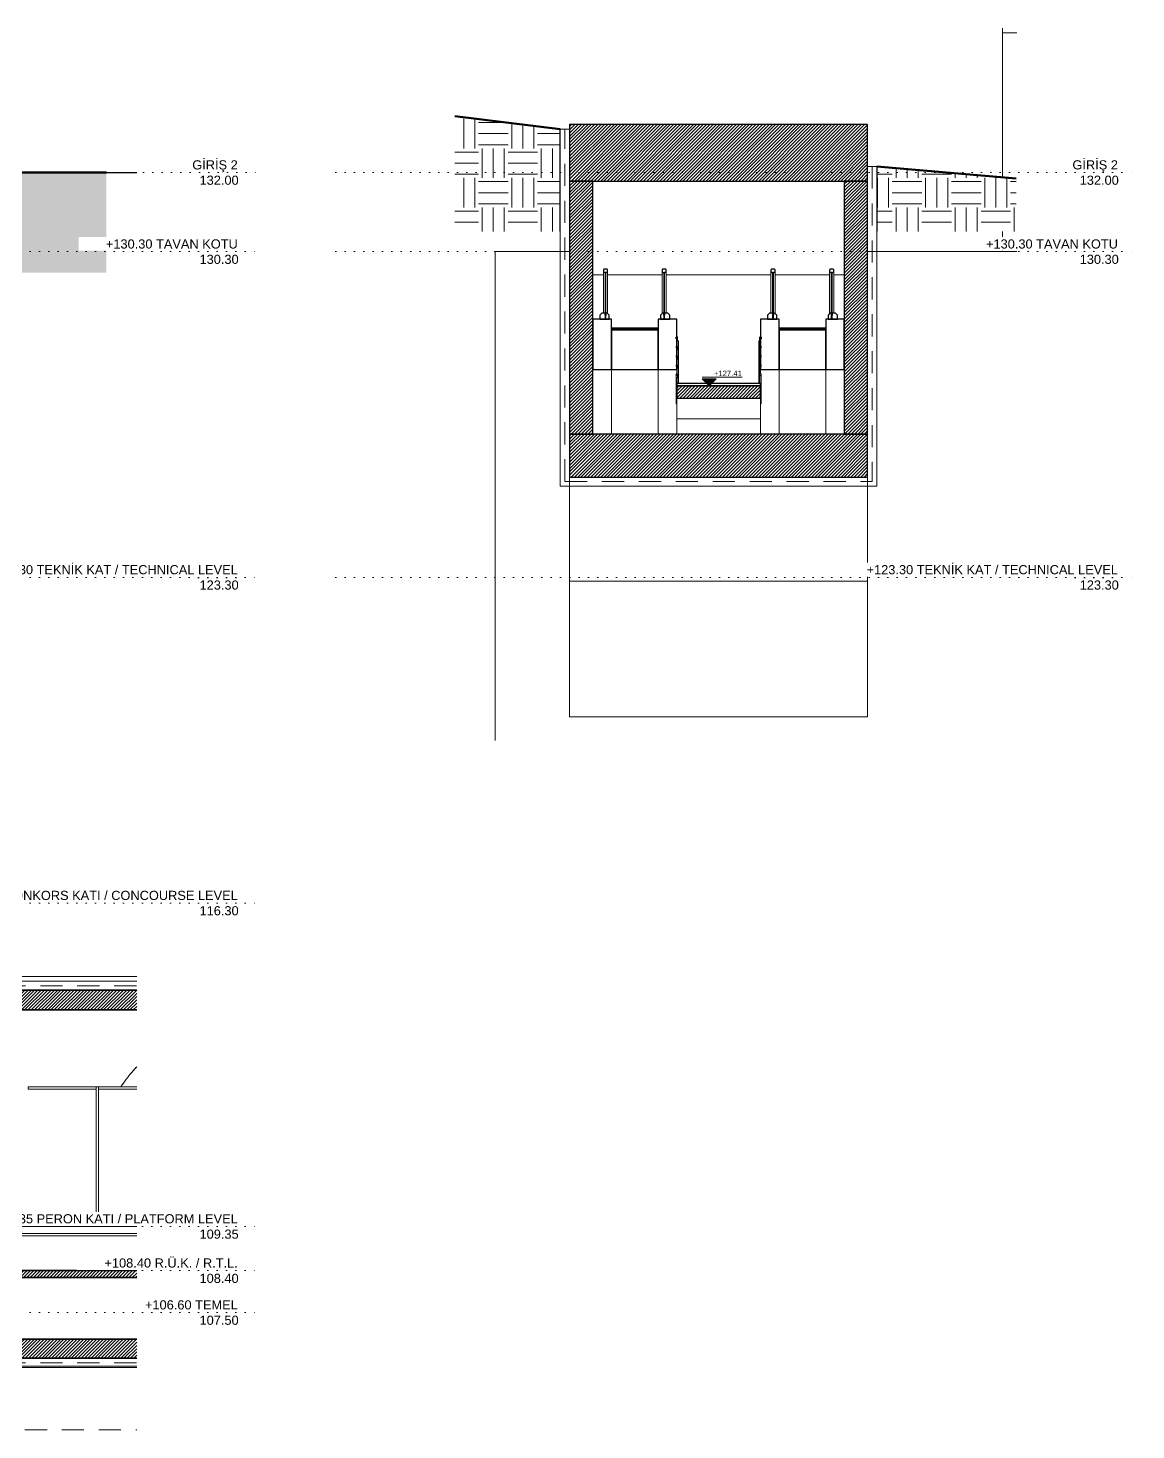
# Model space of a CAD drawing. Header units: centimetres. Extents: x -9500 to 10637, y -7231 to 13725.
# Drawn here: x 8257 to 10637, y 10498 to 13510 of the extents above; entities that cross this region are included whole.
import ezdxf

# ---------------------------------------------------------------- set-up
doc = ezdxf.new("R2010")
doc.units = ezdxf.units.CM
doc.header["$LTSCALE"] = 200
doc.linetypes.add('Dot 1mm', pattern=[0.1, 0, -0.1])
doc.linetypes.add('Overhead', pattern=[0.396875, 0.238125, -0.15875])
for name, color, linetype, lineweight in [('A-AREA', 32, 'Continuous', 9), ('A-DETL', 90, 'Continuous', 9), ('A-DETL-GENF', 92, 'Continuous', 9), ('A-DETL-MEDM', 33, 'Continuous', 25), ('A-DETL-WIDE', 214, 'Continuous', 50), ('A-FLOR', 192, 'Continuous', 9), ('A-FLOR-HRAL', 11, 'Continuous', 9), ('A-FLOR-LEVL', 51, 'Continuous', 9), ('A-FLOR-OVHD', 1, 'Overhead', 9), ('A-FLOR-PATT', 8, 'Continuous', 35), ('A-GENM', 13, 'Continuous', 9), ('A-GLAZ-CWMG', 51, 'Continuous', 9), ('A-WALL', 113, 'Continuous', 9), ('A-WALL-PATT', 111, 'Continuous', 25), ('G-ANNO-DIMS', 111, 'Continuous', 9), ('S-STRS', 31, 'Continuous', 9)]:
    doc.layers.add(name, color=color, linetype=linetype, lineweight=lineweight)
doc.styles.add('Arial_2', font='arial.ttf', dxfattribs={"height": 19.670659})
doc.styles.add('Arial_3', font='arial.ttf', dxfattribs={"height": 11.802395})
pattern_1 = [(45, (2594.172, 12045), (-3.535534, 3.535534), [])]
pattern_2 = [(45, (8652.966, 13196.164), (-3.5355339, 3.5355339), [])]

# ---------------------------------------------------------------- blocks, each defined once
blk = doc.blocks.new('p1 tüneli2 - p1 tüneli-1427850-G2-1')
at = {"layer": 'A-FLOR-PATT', "lineweight": 9}
h = blk.add_hatch(dxfattribs=at)
h.set_pattern_fill('FP_12', color=256, style=0, pattern_type=2)
h.set_pattern_definition(pattern_1)
h.paths.add_polyline_path([(-657, 10651.8), (1856.9, 10651.9), (1856.9, 10692.7), (-657, 10692.7), (-657, 10651.9)], flags=0)
h.paths.add_polyline_path([(1856.9, 11400.2), (1856.9, 11442.9), (-657, 11442.9), (-657, 11400.2), (1792, 11400.2)], flags=0)
at = {"layer": 'A-FLOR'}
for p, q in [((-657, 11472), (-662, 11472)), ((1856.9, 11472), (-657, 11472)), ((-657, 10935), (1856.9, 10935)), ((-657, 10935), (-657, 10920)), ((-657, 10920), (1856.9, 10920)), ((-657, 10915), (-657, 10840)), ((-657, 10825), (-657, 10692.7)), ((-662, 10634.8), (822.4, 10634.8)), ((-657, 10634.8), (1856.9, 10634.8))]:
    blk.add_line(p, q, dxfattribs=at)
at = {"layer": 'A-FLOR', "lineweight": 35}
for p, q in [((1856.9, 11442.9), (-657, 11442.9)), ((-657, 11442.9), (-657, 11400.2)), ((-657, 11400.2), (1856.9, 11400.2)), ((1856.9, 10692.7), (-657, 10692.7)), ((-657, 10692.7), (-657, 10651.8)), ((-657, 10651.8), (1856.9, 10651.8))]:
    blk.add_line(p, q, dxfattribs=at)
at = {"layer": 'A-FLOR'}
for centre, major_axis, start_param, end_param in [((-657, 10972), (0, 500), 5.940216, 6.285949), ((-657, 10972), (0, 460), 0.373832, 0.96193), ((-657, 11474.8), (0, 840), 3.130378, 3.343177)]:
    blk.add_ellipse(centre, major_axis=major_axis, ratio=0.000001, start_param=start_param, end_param=end_param, dxfattribs=at)
for points in [[(-1909.2, 11363), (-1908.9, 11363.1), (-1908.6, 11363.2), (-1908.3, 11363.3)], [(-1890.4, 11368.5), (-1890, 11368.6), (-1889.6, 11368.7), (-1889.1, 11368.8)], [(-1870, 11373), (-1870.4, 11372.9), (-1870.8, 11372.8), (-1871.2, 11372.7)], [(-1870.9, 11372.8), (-1870.6, 11372.9), (-1870.4, 11372.9), (-1870.1, 11373)], [(-1851.8, 11375.8), (-1851.4, 11375.9), (-1851.1, 11375.9), (-1850.8, 11375.9)], [(-1850.6, 11376), (-1850.8, 11375.9), (-1851, 11375.9), (-1851.3, 11375.9)], [(-1832.3, 11377.7), (-1831.8, 11377.7), (-1831.3, 11377.7), (-1830.9, 11377.8)], [(-1811.3, 11378.3), (-1811.7, 11378.3), (-1812.2, 11378.3), (-1812.7, 11378.3)], [(-1793.1, 11377.8), (-1792.6, 11377.7), (-1792.2, 11377.7), (-1791.7, 11377.7)], [(-1772.7, 11375.9), (-1772.9, 11375.9), (-1773.2, 11375.9), (-1773.4, 11376)], [(-1773.1, 11375.9), (-1772.8, 11375.9), (-1772.5, 11375.9), (-1772.2, 11375.8)], [(-1752.7, 11372.7), (-1753.1, 11372.8), (-1753.6, 11372.9), (-1754, 11373)], [(-1753.9, 11373), (-1753.6, 11372.9), (-1753.3, 11372.9), (-1753.1, 11372.8)], [(-1734.8, 11368.8), (-1734.4, 11368.7), (-1734, 11368.6), (-1733.5, 11368.5)], [(-1715.7, 11363.3), (-1715.4, 11363.2), (-1715.1, 11363.1), (-1714.7, 11363)], [(-1980.1, 11330), (-1979.9, 11330.2), (-1979.6, 11330.4), (-1979.3, 11330.5)], [(-1962.9, 11340), (-1963, 11340), (-1963.1, 11340), (-1963.2, 11339.9)], [(-1963.1, 11340), (-1962.9, 11340.1), (-1962.6, 11340.2), (-1962.4, 11340.3)], [(-1945.2, 11348.9), (-1945.3, 11348.9), (-1945.4, 11348.8), (-1945.5, 11348.8)], [(-1945.4, 11348.9), (-1945.3, 11348.9), (-1945.1, 11349), (-1945, 11349.1)], [(-1679, 11349.1), (-1678.9, 11349), (-1678.7, 11348.9), (-1678.6, 11348.9)], [(-1678.4, 11348.8), (-1678.5, 11348.8), (-1678.6, 11348.9), (-1678.7, 11348.9)], [(-1661.6, 11340.3), (-1661.4, 11340.2), (-1661.1, 11340.1), (-1660.9, 11340)], [(-1660.8, 11339.9), (-1660.9, 11340), (-1661, 11340), (-1661, 11340)], [(-1644.6, 11330.5), (-1644.4, 11330.4), (-1644.1, 11330.2), (-1643.8, 11330)], [(-1643.8, 11330), (-1643.9, 11330), (-1644, 11330.1), (-1644.1, 11330.2)], [(-2012.1, 11307.1), (-2011.8, 11307.3), (-2011.6, 11307.5), (-2011.3, 11307.8)], [(-1996.5, 11319.1), (-1996.2, 11319.2), (-1995.9, 11319.4), (-1995.7, 11319.6)], [(-1996.1, 11319.3), (-1996.3, 11319.2), (-1996.4, 11319.1), (-1996.5, 11319)], [(-1628.3, 11319.6), (-1628, 11319.4), (-1627.8, 11319.2), (-1627.5, 11319.1)], [(-1627.4, 11319), (-1627.6, 11319.1), (-1627.7, 11319.2), (-1627.8, 11319.3)], [(-1612.7, 11307.8), (-1612.4, 11307.5), (-1612.1, 11307.3), (-1611.9, 11307.1)], [(-2041, 11280.4), (-2040.7, 11280.7), (-2040.5, 11280.9), (-2040.2, 11281.2)], [(-2026.9, 11294.2), (-2026.7, 11294.4), (-2026.4, 11294.7), (-2026.2, 11294.9)], [(-1597.8, 11294.9), (-1597.5, 11294.7), (-1597.3, 11294.4), (-1597, 11294.2)], [(-1583.8, 11281.2), (-1583.5, 11280.9), (-1583.3, 11280.7), (-1583, 11280.4)], [(1851.8, 11272.5), (1851, 11271.7), (1850.2, 11270.8), (1849.4, 11269.9)], [(1849.4, 11269.9), (1850.2, 11270.8), (1851, 11271.7), (1851.8, 11272.5)], [(1856.1, 11277.3), (1855.3, 11276.5), (1854.5, 11275.6), (1853.8, 11274.8)], [(1853.8, 11274.8), (1854.5, 11275.6), (1855.3, 11276.5), (1856.1, 11277.3)], [(-2066.3, 11250.3), (-2066.1, 11250.7), (-2065.9, 11251), (-2065.6, 11251.3)], [(-2054.1, 11265.8), (-2053.9, 11266.1), (-2053.6, 11266.3), (-2053.4, 11266.6)], [(-1570.6, 11266.6), (-1570.3, 11266.3), (-1570.1, 11266.1), (-1569.9, 11265.8)], [(-1558.3, 11251.3), (-1558.1, 11251), (-1557.9, 11250.7), (-1557.6, 11250.3)], [(1827.5, 11241.7), (1826.8, 11240.7), (1826.1, 11239.8), (1825.5, 11238.8)], [(1825.5, 11238.8), (1826.1, 11239.7), (1826.8, 11240.7), (1827.5, 11241.7)], [(1831.3, 11247.1), (1830.6, 11246.1), (1829.9, 11245.2), (1829.2, 11244.2)], [(1829.2, 11244.2), (1829.9, 11245.2), (1830.6, 11246.1), (1831.3, 11247.1)], [(1835.2, 11252.4), (1834.5, 11251.4), (1833.8, 11250.5), (1833.1, 11249.6)], [(1833.1, 11249.6), (1833.8, 11250.5), (1834.5, 11251.4), (1835.2, 11252.4)], [(1839.2, 11257.5), (1838.5, 11256.6), (1837.8, 11255.7), (1837, 11254.8)], [(1837, 11254.8), (1837.8, 11255.7), (1838.5, 11256.6), (1839.2, 11257.5)], [(1843.3, 11262.6), (1842.5, 11261.7), (1841.8, 11260.8), (1841.1, 11259.9)], [(1841.1, 11259.9), (1841.8, 11260.8), (1842.5, 11261.7), (1843.3, 11262.6)], [(1847.5, 11267.6), (1846.7, 11266.8), (1846, 11265.9), (1845.2, 11265)], [(1845.2, 11265), (1846, 11265.9), (1846.7, 11266.8), (1847.5, 11267.6)], [(-2077, 11235), (-2077, 11235.1), (-2077, 11235.1), (-2076.9, 11235.1)], [(-1547, 11235.1), (-1547, 11235.1), (-1547, 11235.1), (-1547, 11235)], [(1823.8, 11236.2), (1823.5, 11235.8), (1823.2, 11235.4), (1823, 11235)], [(1823, 11235), (1823.3, 11235.4), (1823.5, 11235.8), (1823.8, 11236.2)]]:
    blk.add_open_spline(points, degree=3, dxfattribs=at)
for points, knots in [([(-1979.9, 11330.2), (-1979.9, 11330.1), (-1980.1, 11330.1), (-1980.2, 11330), (-1980.2, 11330)], [0.7286309118, 0.7286309118, 0.7286309118, 0.7286309118, 0.7289823009, 0.7291557621, 0.7291557621, 0.7291557621, 0.7291557621]), ([(1823, 11235), (1826.6, 11240.5), (1835.3, 11253), (1846.8, 11267.2), (1854.7, 11275.8), (1856.9, 11278.1)], [0.0791154, 0.0791154, 0.0791154, 0.0791154, 0.10619469, 0.14159292, 0.15522286, 0.15522286, 0.15522286, 0.15522286])]:
    blk.add_open_spline(points, degree=3, knots=knots, dxfattribs=at)
blk = doc.blocks.new('Generic Models 2 - Generic Models 4-1519083-G2-1')
at = {"layer": 'A-GENM', "linetype": 'Overhead'}
blk.add_line((1060.9, 10497.6), (1856.9, 10497.6), dxfattribs=at)
blk = doc.blocks.new('Rectangular Mullion - 50 x 150mm-V9-G2-1')
at = {"layer": 'A-GLAZ-CWMG'}
for p, q in [((-2162.3, 11230), (-2162.3, 11235)), ((-2015.9, 11235), (-2162.3, 11235)), ((-2162.3, 11230), (-2015.9, 11230)), ((-2015.9, 11235), (-2015.9, 11230))]:
    blk.add_line(p, q, dxfattribs=at)
blk = doc.blocks.new('Rectangular Mullion - 50 x 150mm-V10-G2-1')
at = {"layer": 'A-GLAZ-CWMG'}
for p, q in [((1774.8, 11230), (1774.8, 11235)), ((1856.9, 11235), (1774.8, 11235)), ((1774.8, 11230), (1856.9, 11230))]:
    blk.add_line(p, q, dxfattribs=at)
blk = doc.blocks.new('Rectangular Mullion - 50 x 150mm-1528176-G2-1')
at = {"layer": 'A-GLAZ-CWMG'}
for p, q in [((-2167.3, 11235), (-2162.3, 11235)), ((-2167.3, 11235), (-2167.3, 10945)), ((-2162.3, 10945), (-2162.3, 11235))]:
    blk.add_line(p, q, dxfattribs=at)
blk = doc.blocks.new('A-YURUYEN MERDIVEN - 1570-1859977-G2-2')
at = {"layer": 'A-GENM', "lineweight": 25}
for p, q in [((-6108, 12990.1), (-6108, 12987.7)), ((-6107.8, 12986.7), (-6107.6, 12986.3)), ((-6107.6, 12986.3), (-6107.3, 12985.9)), ((-6107.3, 12985.9), (-6106.9, 12985.7)), ((-6106.9, 12985.7), (-6106.5, 12985.5)), ((-6106.5, 12985.5), (-6106, 12985.4)), ((-6101, 12992.4), (-6106, 12992.4)), ((-6101, 12985.4), (-6100.6, 12985.5)), ((-6100.6, 12985.5), (-6100.2, 12985.7)), ((-6100.2, 12985.7), (-6099.8, 12985.9)), ((-6099.8, 12985.9), (-6099.5, 12986.3)), ((-6099.5, 12986.3), (-6099.2, 12986.7)), ((-6099.2, 12986.7), (-6099.1, 12987.2)), ((-6099.1, 12987.2), (-6099, 12987.7)), ((-6099, 12987.7), (-6099, 12990.1)), ((-5982, 12990.1), (-5982, 12987.7)), ((-5982, 12987.7), (-5982, 12987.2)), ((-5982, 12987.2), (-5981.8, 12986.7)), ((-5981.8, 12986.7), (-5981.6, 12986.3)), ((-5981.6, 12986.3), (-5981.3, 12985.9)), ((-5981.3, 12985.9), (-5980.9, 12985.7)), ((-5980.9, 12985.7), (-5980.5, 12985.5)), ((-5980.5, 12985.5), (-5980, 12985.4)), ((-5975, 12992.4), (-5980, 12992.4)), ((-5975, 12985.4), (-5974.6, 12985.5)), ((-5974.6, 12985.5), (-5974.2, 12985.7)), ((-5974.2, 12985.7), (-5973.8, 12985.9)), ((-5973.8, 12985.9), (-5973.5, 12986.3)), ((-5973.5, 12986.3), (-5973.2, 12986.7)), ((-5973.2, 12986.7), (-5973.1, 12987.2)), ((-5973.1, 12987.2), (-5973, 12987.7)), ((-5973, 12987.7), (-5973, 12990.1)), ((-6106, 12985.4), (-6101, 12985.4)), ((-6104.5, 12985.4), (-6104.5, 12885)), ((-6102.5, 12985.4), (-6104.5, 12985.4)), ((-6102.5, 12885), (-6102.5, 12985.4)), ((-5980, 12985.4), (-5975, 12985.4)), ((-5978.5, 12985.4), (-5978.5, 12885)), ((-5976.5, 12985.4), (-5978.5, 12985.4)), ((-5976.5, 12885), (-5976.5, 12985.4)), ((-6111.3, 12898), (-6115.5, 12893.1)), ((-6104.3, 12898), (-6111.3, 12898)), ((-6104.3, 12893.1), (-6104.3, 12898)), ((-6099.8, 12898), (-6102.8, 12898)), ((-6102.8, 12898), (-6102.8, 12893.1)), ((-6095.5, 12893.1), (-6099.8, 12898)), ((-5981.3, 12898), (-5985.5, 12893.1)), ((-5978.3, 12898), (-5981.3, 12898)), ((-5978.3, 12893.1), (-5978.3, 12898)), ((-5969.8, 12898), (-5976.8, 12898)), ((-5976.8, 12898), (-5976.8, 12893.1)), ((-5965.5, 12893.1), (-5969.8, 12898)), ((-6090.5, 12885), (-6130.5, 12885)), ((-6130.5, 12885), (-6130.5, 12842.7)), ((-6115.5, 12893.1), (-6115.5, 12885)), ((-6115.5, 12885), (-6095.5, 12885)), ((-6104.5, 12885), (-6102.5, 12885)), ((-6102.8, 12893.1), (-6104.3, 12893.1)), ((-6095.5, 12885), (-6095.5, 12893.1)), ((-6090.5, 12776.4), (-6090.5, 12885)), ((-5990.5, 12865.5), (-6090.5, 12865.5)), ((-6090.5, 12865.5), (-6090.5, 12861.7)), ((-5990.5, 12885), (-5990.5, 12776.4)), ((-5950.5, 12885), (-5990.5, 12885)), ((-5990.5, 12861.7), (-5990.5, 12865.5)), ((-5985.5, 12893.1), (-5985.5, 12885)), ((-5985.5, 12885), (-5965.5, 12885)), ((-5978.5, 12885), (-5976.5, 12885)), ((-5976.8, 12893.1), (-5978.3, 12893.1)), ((-5965.5, 12885), (-5965.5, 12893.1)), ((-5950.5, 12776.4), (-5950.5, 12885)), ((-6130.5, 12842.7), (-6130.5, 12823.8)), ((-5990.5, 12863.3), (-6090.5, 12863.3)), ((-6090.5, 12863.3), (-6090.5, 12776.4)), ((-6090.5, 12861.7), (-5990.5, 12861.7)), ((-5990.5, 12776.4), (-5990.5, 12863.3)), ((-6130.5, 12823.8), (-6130.5, 12803.8)), ((-6130.5, 12803.8), (-6130.5, 12783.8)), ((-6130.5, 12783.8), (-6130.5, 12776.4)), ((-6130.5, 12776.4), (-6090.5, 12776.4)), ((-6090.5, 12776.4), (-5990.5, 12776.4)), ((-5990.5, 12776.4), (-5950.5, 12776.4))]:
    blk.add_line(p, q, dxfattribs=at)
at = {"layer": 'A-GENM'}
for p, q in [((-6108, 12987.7), (-6108, 12898)), ((-6099, 12897.1), (-6099, 12987.7)), ((-5982, 12987.7), (-5982, 12897.1)), ((-5973, 12898), (-5973, 12987.7)), ((-6130.5, 12767.2), (-6130.5, 12776.4)), ((-6090.5, 12776.4), (-6090.5, 12637.8)), ((-6090.5, 12637.8), (-6090.5, 12776.4)), ((-5990.5, 12637.8), (-5990.5, 12776.4)), ((-5990.5, 12776.4), (-5990.5, 12637.8))]:
    blk.add_line(p, q, dxfattribs=at)
at = {"layer": 'A-GENM', "lineweight": 25, "flags": 128}
for points in [[(-6106, 12992.4), (-6106.5, 12992.3), (-6106.9, 12992.1), (-6107.3, 12991.9), (-6107.6, 12991.5), (-6107.8, 12991.1), (-6108, 12990.6), (-6108, 12990.1)], [(-6108, 12987.7), (-6108, 12987.2), (-6107.8, 12986.7)], [(-6099, 12990.1), (-6099.1, 12990.6), (-6099.2, 12991.1), (-6099.5, 12991.5), (-6099.8, 12991.9), (-6100.2, 12992.1), (-6100.6, 12992.3), (-6101, 12992.4)], [(-5980, 12992.4), (-5980.5, 12992.3), (-5980.9, 12992.1), (-5981.3, 12991.9), (-5981.6, 12991.5), (-5981.8, 12991.1), (-5982, 12990.6), (-5982, 12990.1)], [(-5973, 12990.1), (-5973.1, 12990.6), (-5973.2, 12991.1), (-5973.5, 12991.5), (-5973.8, 12991.9), (-5974.2, 12992.1), (-5974.6, 12992.3), (-5975, 12992.4)]]:
    blk.add_lwpolyline(points, dxfattribs=at)
blk = doc.blocks.new('Railing - 25mm 2-1672570-G2-2')
at = {"layer": 'A-FLOR-HRAL'}
for p, q in [((-6309.2, 12837.4), (-6309.2, 12826.5)), ((-6306.7, 12746.4), (-6306.7, 12837.4)), ((-6309.2, 12820.4), (-6309.2, 12806.5)), ((-6309.2, 12800.4), (-6309.2, 12786.5)), ((-6309.2, 12780.4), (-6309.2, 12766.5)), ((-6309.2, 12760.4), (-6309.2, 12746.4))]:
    blk.add_line(p, q, dxfattribs=at)
at = {"layer": 'A-FLOR-HRAL', "flags": 128}
blk.add_lwpolyline([(-6306.7, 12837.4), (-6306.9, 12837.7), (-6307.2, 12838), (-6307.7, 12838.1), (-6308.3, 12838.1), (-6308.8, 12838), (-6309.1, 12837.7), (-6309.2, 12837.4)], dxfattribs=at)
blk = doc.blocks.new('Railing - Railing-1672219-G2-2')
at = {"layer": 'A-FLOR-HRAL'}
for p, q in [((-6312.5, 12845), (-6312.5, 12842.4)), ((-6308.5, 12837.8), (-6308.5, 12845)), ((-6312, 12825.5), (-6312, 12823.3)), ((-6312, 12805.5), (-6312, 12803.3)), ((-6309, 12818.5), (-6309, 12825.5)), ((-6309, 12798.5), (-6309, 12805.5)), ((-6312, 12785.5), (-6312, 12783.3)), ((-6309, 12778.5), (-6309, 12785.5)), ((-6312, 12765.5), (-6312, 12704.1)), ((-6309, 12758.5), (-6309, 12765.5))]:
    blk.add_line(p, q, dxfattribs=at)
at = {"layer": 'A-FLOR-HRAL', "lineweight": 18, "flags": 128}
for points in [[(-6308.5, 12845), (-6308.5, 12845.5), (-6308.7, 12846), (-6309, 12846.5), (-6309.4, 12846.9), (-6309.8, 12847.1), (-6310.2, 12847.2), (-6310.7, 12847.2), (-6311.2, 12847.1), (-6311.6, 12846.9), (-6312, 12846.5), (-6312.3, 12846), (-6312.4, 12845.5), (-6312.5, 12845)], [(-6312.5, 12845), (-6312.4, 12844.4), (-6312.3, 12843.9), (-6312, 12843.4), (-6311.6, 12843.1), (-6311.2, 12842.8), (-6310.7, 12842.7), (-6310.2, 12842.7), (-6309.8, 12842.8), (-6309.4, 12843.1), (-6309, 12843.4), (-6308.7, 12843.9), (-6308.5, 12844.4), (-6308.5, 12845)], [(-6309, 12825.5), (-6309, 12826), (-6309.2, 12826.3), (-6309.4, 12826.7), (-6309.6, 12827), (-6310, 12827.2), (-6310.3, 12827.3), (-6310.7, 12827.3), (-6311, 12827.2), (-6311.3, 12827), (-6311.6, 12826.7), (-6311.8, 12826.3), (-6311.9, 12826), (-6312, 12825.5)], [(-6312, 12825.5), (-6311.9, 12825.1), (-6311.8, 12824.7), (-6311.6, 12824.4), (-6311.3, 12824.1), (-6311, 12823.9), (-6310.7, 12823.8), (-6310.3, 12823.8), (-6310, 12823.9), (-6309.6, 12824.1), (-6309.4, 12824.4), (-6309.2, 12824.7), (-6309, 12825.1), (-6309, 12825.5)], [(-6309, 12805.5), (-6309, 12806), (-6309.2, 12806.3), (-6309.4, 12806.7), (-6309.6, 12807), (-6310, 12807.2), (-6310.3, 12807.3), (-6310.7, 12807.3), (-6311, 12807.2), (-6311.3, 12807), (-6311.6, 12806.7), (-6311.8, 12806.3), (-6311.9, 12806), (-6312, 12805.5)], [(-6312, 12805.5), (-6311.9, 12805.1), (-6311.8, 12804.7), (-6311.6, 12804.4), (-6311.3, 12804.1), (-6311, 12803.9), (-6310.7, 12803.8), (-6310.3, 12803.8), (-6310, 12803.9), (-6309.6, 12804.1), (-6309.4, 12804.4), (-6309.2, 12804.7), (-6309, 12805.1), (-6309, 12805.5)], [(-6309, 12785.5), (-6309, 12786), (-6309.2, 12786.3), (-6309.4, 12786.7), (-6309.6, 12787), (-6310, 12787.2), (-6310.3, 12787.3), (-6310.7, 12787.3), (-6311, 12787.2), (-6311.3, 12787), (-6311.6, 12786.7), (-6311.8, 12786.3), (-6311.9, 12786), (-6312, 12785.5)], [(-6312, 12785.5), (-6311.9, 12785.1), (-6311.8, 12784.7), (-6311.6, 12784.4), (-6311.3, 12784.1), (-6311, 12783.9), (-6310.7, 12783.8), (-6310.3, 12783.8), (-6310, 12783.9), (-6309.6, 12784.1), (-6309.4, 12784.4), (-6309.2, 12784.7), (-6309, 12785.1), (-6309, 12785.5)], [(-6309, 12765.5), (-6309, 12766), (-6309.2, 12766.3), (-6309.4, 12766.7), (-6309.6, 12767), (-6310, 12767.2), (-6310.3, 12767.3), (-6310.7, 12767.3), (-6311, 12767.2), (-6311.3, 12767), (-6311.6, 12766.7), (-6311.8, 12766.3), (-6311.9, 12766), (-6312, 12765.5)], [(-6312, 12765.5), (-6311.9, 12765.1), (-6311.8, 12764.7), (-6311.6, 12764.4), (-6311.3, 12764.1), (-6311, 12763.9), (-6310.7, 12763.8), (-6310.3, 12763.8), (-6310, 12763.9), (-6309.6, 12764.1), (-6309.4, 12764.4), (-6309.2, 12764.7), (-6309, 12765.1), (-6309, 12765.5)]]:
    blk.add_lwpolyline(points, dxfattribs=at)
at = {"layer": 'A-FLOR-HRAL'}
blk.add_open_spline([(-6310.5, 12702.6), (-6310.8, 12702.6), (-6311.2, 12702.8), (-6311.6, 12703.1), (-6311.8, 12703.4), (-6312, 12703.7), (-6312, 12704), (-6312, 12704.1)], degree=3, knots=[0.508586, 0.508586, 0.508586, 0.508586, 0.6666667, 0.75, 0.8333333, 0.9166667, 1, 1, 1, 1], dxfattribs=at)
blk.add_blockref('Railing - 25mm 2-1672570-G2-2', (0, 0))
blk = doc.blocks.new('Railing - Railing-1672223-G2-2')
at = {"layer": 'A-FLOR-HRAL'}
for p, q in [((-6132.6, 12845), (-6132.6, 12837.8)), ((-6128.6, 12842.4), (-6128.6, 12845)), ((-6132.1, 12825.5), (-6132.1, 12818.5)), ((-6132.1, 12805.5), (-6132.1, 12798.5)), ((-6129.1, 12823.3), (-6129.1, 12825.5)), ((-6129.1, 12803.3), (-6129.1, 12805.5)), ((-6132.1, 12785.5), (-6132.1, 12778.5)), ((-6129.1, 12783.3), (-6129.1, 12785.5)), ((-6132.1, 12765.5), (-6132.1, 12758.5)), ((-6129.1, 12704.1), (-6129.1, 12765.5))]:
    blk.add_line(p, q, dxfattribs=at)
at = {"layer": 'A-FLOR-HRAL', "lineweight": 18, "flags": 128}
for points in [[(-6128.6, 12845), (-6128.6, 12845.5), (-6128.8, 12846), (-6129.1, 12846.5), (-6129.4, 12846.9), (-6129.9, 12847.1), (-6130.3, 12847.2), (-6130.8, 12847.2), (-6131.3, 12847.1), (-6131.7, 12846.9), (-6132.1, 12846.5), (-6132.3, 12846), (-6132.5, 12845.5), (-6132.6, 12845)], [(-6132.6, 12845), (-6132.5, 12844.4), (-6132.3, 12843.9), (-6132.1, 12843.4), (-6131.7, 12843.1), (-6131.3, 12842.8), (-6130.8, 12842.7), (-6130.3, 12842.7), (-6129.9, 12842.8), (-6129.4, 12843.1), (-6129.1, 12843.4), (-6128.8, 12843.9), (-6128.6, 12844.4), (-6128.6, 12845)], [(-6129.1, 12825.5), (-6129.1, 12826), (-6129.2, 12826.3), (-6129.4, 12826.7), (-6129.7, 12827), (-6130, 12827.2), (-6130.4, 12827.3), (-6130.7, 12827.3), (-6131.1, 12827.2), (-6131.4, 12827), (-6131.7, 12826.7), (-6131.9, 12826.3), (-6132, 12826), (-6132.1, 12825.5)], [(-6132.1, 12825.5), (-6132, 12825.1), (-6131.9, 12824.7), (-6131.7, 12824.4), (-6131.4, 12824.1), (-6131.1, 12823.9), (-6130.7, 12823.8), (-6130.4, 12823.8), (-6130, 12823.9), (-6129.7, 12824.1), (-6129.4, 12824.4), (-6129.2, 12824.7), (-6129.1, 12825.1), (-6129.1, 12825.5)], [(-6129.1, 12805.5), (-6129.1, 12806), (-6129.2, 12806.3), (-6129.4, 12806.7), (-6129.7, 12807), (-6130, 12807.2), (-6130.4, 12807.3), (-6130.7, 12807.3), (-6131.1, 12807.2), (-6131.4, 12807), (-6131.7, 12806.7), (-6131.9, 12806.3), (-6132, 12806), (-6132.1, 12805.5)], [(-6132.1, 12805.5), (-6132, 12805.1), (-6131.9, 12804.7), (-6131.7, 12804.4), (-6131.4, 12804.1), (-6131.1, 12803.9), (-6130.7, 12803.8), (-6130.4, 12803.8), (-6130, 12803.9), (-6129.7, 12804.1), (-6129.4, 12804.4), (-6129.2, 12804.7), (-6129.1, 12805.1), (-6129.1, 12805.5)], [(-6129.1, 12785.5), (-6129.1, 12786), (-6129.2, 12786.3), (-6129.4, 12786.7), (-6129.7, 12787), (-6130, 12787.2), (-6130.4, 12787.3), (-6130.7, 12787.3), (-6131.1, 12787.2), (-6131.4, 12787), (-6131.7, 12786.7), (-6131.9, 12786.3), (-6132, 12786), (-6132.1, 12785.5)], [(-6132.1, 12785.5), (-6132, 12785.1), (-6131.9, 12784.7), (-6131.7, 12784.4), (-6131.4, 12784.1), (-6131.1, 12783.9), (-6130.7, 12783.8), (-6130.4, 12783.8), (-6130, 12783.9), (-6129.7, 12784.1), (-6129.4, 12784.4), (-6129.2, 12784.7), (-6129.1, 12785.1), (-6129.1, 12785.5)], [(-6129.1, 12765.5), (-6129.1, 12766), (-6129.2, 12766.3), (-6129.4, 12766.7), (-6129.7, 12767), (-6130, 12767.2), (-6130.4, 12767.3), (-6130.7, 12767.3), (-6131.1, 12767.2), (-6131.4, 12767), (-6131.7, 12766.7), (-6131.9, 12766.3), (-6132, 12766), (-6132.1, 12765.5)], [(-6132.1, 12765.5), (-6132, 12765.1), (-6131.9, 12764.7), (-6131.7, 12764.4), (-6131.4, 12764.1), (-6131.1, 12763.9), (-6130.7, 12763.8), (-6130.4, 12763.8), (-6130, 12763.9), (-6129.7, 12764.1), (-6129.4, 12764.4), (-6129.2, 12764.7), (-6129.1, 12765.1), (-6129.1, 12765.5)]]:
    blk.add_lwpolyline(points, dxfattribs=at)
at = {"layer": 'A-FLOR-HRAL'}
blk.add_open_spline([(-6129.1, 12704.1), (-6129.1, 12704), (-6129.1, 12703.7), (-6129.3, 12703.4), (-6129.5, 12703.1), (-6129.9, 12702.8), (-6130.3, 12702.6), (-6130.5, 12702.6)], degree=3, knots=[0, 0, 0, 0, 0.0833333, 0.1666667, 0.25, 0.3333333, 0.491414, 0.491414, 0.491414, 0.491414], dxfattribs=at)
at = {"extrusion": (0, 0, -1), "zscale": -1}
blk.add_blockref('Railing - 25mm 2-1672570-G2-2', (12441.1, 0), dxfattribs=at)
blk = doc.blocks.new('Generic Models 12 - Generic Models 9-1857697-G2-2')
at = {"layer": 'A-GENM'}
h = blk.add_hatch(dxfattribs=at)
h.set_pattern_fill('FP_15', color=256, style=0, pattern_type=2)
h.set_pattern_definition(pattern_2)
h.paths.add_polyline_path([(-5900.5, 12545.4), (-5900.5, 12637.8), (-6540.5, 12637.8), (-6540.5, 12545.4), (-5957.1, 12545.4)], flags=0)
h.paths.add_polyline_path([(-5900.5, 13181.7), (-5900.5, 13303), (-6540.5, 13303), (-6540.5, 13181.7), (-6183.4, 13181.7)], flags=0)
at = {"layer": 'A-GENM', "lineweight": 25}
for p, q in [((-6540.5, 13303), (-6540.5, 13181.7)), ((-5900.5, 13303), (-6540.5, 13303)), ((-5900.5, 13181.7), (-5900.5, 13303)), ((-6540.5, 13181.7), (-5900.5, 13181.7)), ((-6540.5, 12637.8), (-6540.5, 12545.4)), ((-5900.5, 12637.8), (-6540.5, 12637.8)), ((-5900.5, 12545.4), (-5900.5, 12637.8)), ((-6540.5, 12545.4), (-5900.5, 12545.4))]:
    blk.add_line(p, q, dxfattribs=at)
at = {"layer": 'A-GENM'}
for p, q in [((-6468, 12980), (-6490.5, 12980)), ((-6342, 12980), (-6459, 12980)), ((-6108, 12980), (-6333, 12980)), ((-5982, 12980), (-6099, 12980)), ((-5950.5, 12980), (-5973, 12980)), ((-6540.5, 12321.8), (-6540.5, 12545.4)), ((-5900.5, 12545.4), (-5900.5, 12321.8)), ((-6540.5, 12030.2), (-6540.5, 12321.8)), ((-6540.5, 12321.8), (-5900.5, 12321.8)), ((-5900.5, 12321.8), (-5900.5, 12030.2)), ((-5900.5, 12030.2), (-6540.5, 12030.2))]:
    blk.add_line(p, q, dxfattribs=at)
blk = doc.blocks.new('A-YURUYEN MERDIVEN - 1570-1863396-G2-2')
at = {"layer": 'A-GENM', "lineweight": 25}
for p, q in [((-6468, 12990.1), (-6468, 12987.7)), ((-6468, 12987.7), (-6468, 12987.2)), ((-6468, 12987.2), (-6467.8, 12986.7)), ((-6467.8, 12986.7), (-6467.6, 12986.3)), ((-6467.6, 12986.3), (-6467.3, 12985.9)), ((-6467.3, 12985.9), (-6466.9, 12985.7)), ((-6466.9, 12985.7), (-6466.5, 12985.5)), ((-6466.5, 12985.5), (-6466, 12985.4)), ((-6461, 12992.4), (-6466, 12992.4)), ((-6461, 12985.4), (-6460.6, 12985.5)), ((-6460.6, 12985.5), (-6460.2, 12985.7)), ((-6460.2, 12985.7), (-6459.8, 12985.9)), ((-6459.8, 12985.9), (-6459.5, 12986.3)), ((-6459.5, 12986.3), (-6459.2, 12986.7)), ((-6459.2, 12986.7), (-6459.1, 12987.2)), ((-6459.1, 12987.2), (-6459, 12987.7)), ((-6459, 12987.7), (-6459, 12990.1)), ((-6342, 12990.1), (-6342, 12987.7)), ((-6342, 12987.7), (-6342, 12987.2)), ((-6342, 12987.2), (-6341.8, 12986.7)), ((-6341.8, 12986.7), (-6341.6, 12986.3)), ((-6341.6, 12986.3), (-6341.3, 12985.9)), ((-6341.3, 12985.9), (-6340.9, 12985.7)), ((-6340.9, 12985.7), (-6340.5, 12985.5)), ((-6340.5, 12985.5), (-6340, 12985.4)), ((-6335, 12992.4), (-6340, 12992.4)), ((-6335, 12985.4), (-6334.6, 12985.5)), ((-6334.6, 12985.5), (-6334.2, 12985.7)), ((-6334.2, 12985.7), (-6333.8, 12985.9)), ((-6333.8, 12985.9), (-6333.5, 12986.3)), ((-6333.5, 12986.3), (-6333.2, 12986.7)), ((-6333.2, 12986.7), (-6333.1, 12987.2)), ((-6333.1, 12987.2), (-6333, 12987.7)), ((-6333, 12987.7), (-6333, 12990.1)), ((-6466, 12985.4), (-6461, 12985.4)), ((-6462.5, 12985.4), (-6464.5, 12985.4)), ((-6464.5, 12985.4), (-6464.5, 12885)), ((-6462.5, 12885), (-6462.5, 12985.4)), ((-6340, 12985.4), (-6335, 12985.4)), ((-6336.5, 12985.4), (-6338.5, 12985.4)), ((-6338.5, 12985.4), (-6338.5, 12885)), ((-6336.5, 12885), (-6336.5, 12985.4)), ((-6471.3, 12898), (-6475.5, 12893.1)), ((-6464.3, 12898), (-6471.3, 12898)), ((-6464.3, 12893.1), (-6464.3, 12898)), ((-6459.8, 12898), (-6462.8, 12898)), ((-6462.8, 12898), (-6462.8, 12893.1)), ((-6455.5, 12893.1), (-6459.8, 12898)), ((-6341.3, 12898), (-6345.5, 12893.1)), ((-6338.3, 12898), (-6341.3, 12898)), ((-6338.3, 12893.1), (-6338.3, 12898)), ((-6329.8, 12898), (-6336.8, 12898)), ((-6336.8, 12898), (-6336.8, 12893.1)), ((-6325.5, 12893.1), (-6329.8, 12898)), ((-6450.5, 12885), (-6490.5, 12885)), ((-6490.5, 12885), (-6490.5, 12776.4)), ((-6475.5, 12893.1), (-6475.5, 12885)), ((-6475.5, 12885), (-6455.5, 12885)), ((-6464.5, 12885), (-6462.5, 12885)), ((-6462.8, 12893.1), (-6464.3, 12893.1)), ((-6455.5, 12885), (-6455.5, 12893.1)), ((-6450.5, 12776.4), (-6450.5, 12885)), ((-6450.5, 12865.5), (-6450.5, 12861.7)), ((-6350.5, 12865.5), (-6450.5, 12865.5)), ((-6350.5, 12885), (-6350.5, 12776.4)), ((-6310.5, 12885), (-6350.5, 12885)), ((-6350.5, 12861.7), (-6350.5, 12865.5)), ((-6345.5, 12893.1), (-6345.5, 12885)), ((-6345.5, 12885), (-6325.5, 12885)), ((-6338.5, 12885), (-6336.5, 12885)), ((-6336.8, 12893.1), (-6338.3, 12893.1)), ((-6325.5, 12885), (-6325.5, 12893.1)), ((-6310.5, 12842.7), (-6310.5, 12885)), ((-6450.5, 12863.3), (-6450.5, 12776.4)), ((-6350.5, 12863.3), (-6450.5, 12863.3)), ((-6450.5, 12861.7), (-6350.5, 12861.7)), ((-6350.5, 12776.4), (-6350.5, 12863.3)), ((-6310.5, 12823.8), (-6310.5, 12842.7)), ((-6310.5, 12803.8), (-6310.5, 12823.8)), ((-6490.5, 12776.4), (-6450.5, 12776.4)), ((-6450.5, 12776.4), (-6350.5, 12776.4)), ((-6350.5, 12776.4), (-6310.5, 12776.4)), ((-6310.5, 12783.8), (-6310.5, 12803.8)), ((-6310.5, 12776.4), (-6310.5, 12783.8))]:
    blk.add_line(p, q, dxfattribs=at)
at = {"layer": 'A-GENM'}
for p, q in [((-6468, 12987.7), (-6468, 12898)), ((-6459, 12897.1), (-6459, 12987.7)), ((-6342, 12987.7), (-6342, 12897.1)), ((-6333, 12898), (-6333, 12987.7)), ((-6450.5, 12776.4), (-6450.5, 12637.8)), ((-6450.5, 12637.8), (-6450.5, 12776.4)), ((-6350.5, 12637.8), (-6350.5, 12776.4)), ((-6350.5, 12776.4), (-6350.5, 12637.8)), ((-6310.5, 12776.4), (-6310.5, 12767.2))]:
    blk.add_line(p, q, dxfattribs=at)
at = {"layer": 'A-GENM', "lineweight": 25, "flags": 128}
for points in [[(-6466, 12992.4), (-6466.5, 12992.3), (-6466.9, 12992.1), (-6467.3, 12991.9), (-6467.6, 12991.5), (-6467.8, 12991.1), (-6468, 12990.6), (-6468, 12990.1)], [(-6459, 12990.1), (-6459.1, 12990.6), (-6459.2, 12991.1), (-6459.5, 12991.5), (-6459.8, 12991.9), (-6460.2, 12992.1), (-6460.6, 12992.3), (-6461, 12992.4)], [(-6340, 12992.4), (-6340.5, 12992.3), (-6340.9, 12992.1), (-6341.3, 12991.9), (-6341.6, 12991.5), (-6341.8, 12991.1), (-6342, 12990.6), (-6342, 12990.1)], [(-6333, 12990.1), (-6333.1, 12990.6), (-6333.2, 12991.1), (-6333.5, 12991.5), (-6333.8, 12991.9), (-6334.2, 12992.1), (-6334.6, 12992.3), (-6335, 12992.4)]]:
    blk.add_lwpolyline(points, dxfattribs=at)
blk = doc.blocks.new('Spot Elevations - IUAS_A_SECTION_FLOOR_CONCRETE-1317280-G2-2')
at = {"layer": 'G-ANNO-DIMS'}
blk.add_hatch(color=256, dxfattribs=at).paths.add_polyline_path([(-6225.8, 12756.4), (-6240.8, 12741.4), (-6255.8, 12756.4)], flags=0)
for p, q in [((-6255.8, 12760.4), (-6169.7, 12760.4)), ((-6255.8, 12756.4), (-6225.8, 12756.4)), ((-6240.8, 12741.4), (-6255.8, 12756.4)), ((-6225.8, 12756.4), (-6255.8, 12756.4)), ((-6255.8, 12756.4), (-6240.8, 12741.4)), ((-6225.8, 12756.4), (-6240.8, 12741.4)), ((-6240.8, 12741.4), (-6225.8, 12756.4))]:
    blk.add_line(p, q, dxfattribs=at)

msp = doc.modelspace()

# ---------------------------------------------------------------- hatches: boundary and pattern name
at = {"layer": 'A-DETL-GENF'}
h = msp.add_hatch(dxfattribs=at)
h.set_pattern_fill('FP_16', style=0, pattern_type=2)
h.set_pattern_definition([(0, (8652.966, 13196.164), (63.5, 63.5), [63.5, -63.5]), (0, (8652.966, 13219.976), (63.5, 63.5), [63.5, -63.5]), (0, (8652.966, 13243.79), (63.5, 63.5), [63.5, -63.5]), (90, (8660.904, 13251.726), (-63.5, 63.5), [63.5, -63.5]), (90, (8684.716, 13251.726), (-63.5, 63.5), [63.5, -63.5]), (90, (8708.53, 13251.726), (-63.5, 63.5), [63.5, -63.5])])
h.paths.add_polyline_path([(10379.2, 13073), (10379.2, 13186.9), (10080.3, 13213), (10080.3, 13073)], flags=0)
h.paths.add_polyline_path([(9400.3, 13073), (9400.3, 13293.5), (9174, 13321.3), (9174, 13073)], flags=0)
h = msp.add_hatch(dxfattribs=at)
h.set_pattern_fill('FP_14', style=0, pattern_type=2)
h.set_pattern_definition([(0, (2594.17, 12045), (63.5, 63.5), [63.5, -63.5]), (0, (2594.17, 12068.81), (63.5, 63.5), [63.5, -63.5]), (0, (2594.17, 12092.625), (63.5, 63.5), [63.5, -63.5]), (90, (2602.11, 12100.56), (-63.5, 63.5), [63.5, -63.5]), (90, (2625.92, 12100.56), (-63.5, 63.5), [63.5, -63.5]), (90, (2649.734, 12100.56), (-63.5, 63.5), [63.5, -63.5])])
h.paths.add_polyline_path([(8425.4, 12985), (8425.4, 13200), (8179.6, 13200), (8179.6, 13165), (8015.4, 13165), (8015.4, 12985)], flags=0)
h.paths.add_polyline_path([(6413.5, 13050), (6530.7, 13050), (6865.8, 13243.4), (6865.8, 13260), (4340.4, 13260), (4340.4, 13050), (5375, 13050)], flags=0)
at = {"layer": 'A-FLOR-PATT', "lineweight": 9}
h = msp.add_hatch(dxfattribs=at)
h.set_pattern_fill('FP_12', color=256, style=0, pattern_type=2)
h.set_pattern_definition(pattern_1)
h.paths.add_polyline_path([(8425.6, 10825), (8490.5, 10825), (8490.5, 10840), (4336.5, 10840), (4336.5, 10825), (8393.1, 10825)], flags=0)
at = {"layer": 'A-WALL-PATT', "lineweight": 9}
h = msp.add_hatch(dxfattribs=at)
h.set_pattern_fill('FP_15', color=256, style=0, pattern_type=2)
h.set_pattern_definition(pattern_2)
h.paths.add_polyline_path([(9470.3, 12637.8), (9470.3, 13181.7), (9420.3, 13181.7), (9420.3, 12637.8)], flags=0)
h = msp.add_hatch(dxfattribs=at)
h.set_pattern_fill('FP_15', color=256, style=0, pattern_type=2)
h.set_pattern_definition(pattern_2)
h.paths.add_polyline_path([(10010.3, 12637.8), (10060.3, 12637.8), (10060.3, 13181.7), (10010.3, 13181.7), (10010.3, 12649.4)], flags=0)
at = {"layer": 'S-STRS'}
h = msp.add_hatch(dxfattribs=at)
h.set_pattern_fill('FP_15', color=256, style=0, pattern_type=2)
h.set_pattern_definition(pattern_2)
h.paths.add_polyline_path([(9830.3, 12715.3), (9830.3, 12741.4), (9650.3, 12741.4), (9650.3, 12715.3), (9829.3, 12715.3)], flags=0)

# ---------------------------------------------------------------- linework, layer by layer
at = {"layer": 'A-AREA'}
msp.add_line((4336.5, 10935), (8490.5, 10935), dxfattribs=at)
at = {"layer": 'A-DETL'}
for p, q in [((9400.3, 12526.2), (9400.3, 13293.5)), ((9400.3, 13293.5), (9420.3, 13293.5)), ((10080.3, 13213), (10060.3, 13213)), ((10080.3, 13213), (10080.3, 12526.2)), ((9400.3, 12526.2), (10080.3, 12526.2)), ((5991.6, 11462), (8490.5, 11462)), ((5991.6, 10632.2), (8490.5, 10632.2))]:
    msp.add_line(p, q, dxfattribs=at)
at = {"layer": 'A-DETL-MEDM'}
for p, q in [((9400.3, 13073), (9400.3, 13293.5)), ((8179.6, 13200), (8490.5, 13200)), ((10080.3, 13213), (10080.3, 13073))]:
    msp.add_line(p, q, dxfattribs=at)
at = {"layer": 'A-DETL-WIDE'}
for p, q in [((9400.3, 13293.5), (9174, 13321.3)), ((8425.4, 13200), (8179.6, 13200)), ((10379.2, 13186.9), (10080.3, 13213))]:
    msp.add_line(p, q, dxfattribs=at)
at = {"layer": 'A-FLOR'}
for p, q in [((10350.3, 13510.5), (10350.3, 13500)), ((10381, 13500), (10350.3, 13500)), ((9260.3, 13030), (9420.3, 13030)), ((9260.3, 13030), (9260.3, 12930)), ((10060.3, 13030), (10381, 13030)), ((9260.3, 12330), (9260.3, 12265)), ((5976.6, 10945), (8490.5, 10945)), ((5976.6, 10935), (8490.5, 10935)), ((8490.5, 10915), (5976.6, 10915))]:
    msp.add_line(p, q, dxfattribs=at)
at = {"layer": 'A-FLOR', "lineweight": 35}
for p, q in [((8490.5, 10840), (4336.5, 10840)), ((4336.5, 10825), (8490.5, 10825))]:
    msp.add_line(p, q, dxfattribs=at)
at = {"layer": 'A-FLOR-OVHD'}
for p, q in [((9410.3, 12536.2), (9410.3, 13293.5)), ((10070.3, 13213), (10070.3, 12536.2)), ((9410.3, 12536.2), (10070.3, 12536.2)), ((5981.6, 11452), (8490.5, 11452)), ((5981.6, 10642.2), (8490.5, 10642.2))]:
    msp.add_line(p, q, dxfattribs=at)
at = {"layer": 'A-WALL'}
for p, q in [((10381, 13500.3), (10350.3, 13500.3)), ((10350.3, 13500), (10350.3, 13189.4)), ((10350.3, 13073), (10350.3, 13030)), ((9260.3, 12330), (9260.3, 12930)), ((9260.3, 11979.6), (9260.3, 12265))]:
    msp.add_line(p, q, dxfattribs=at)
at = {"layer": 'A-WALL', "lineweight": 25}
for p, q in [((9470.3, 13181.7), (9420.3, 13181.7)), ((9420.3, 13181.7), (9420.3, 12637.8)), ((9470.3, 12776.4), (9470.3, 13181.7)), ((10060.3, 13181.7), (10010.3, 13181.7)), ((10010.3, 13181.7), (10010.3, 12776.4)), ((10060.3, 12637.8), (10060.3, 13181.7)), ((9470.3, 12637.8), (9470.3, 12776.4)), ((10010.3, 12776.4), (10010.3, 12637.8)), ((9420.3, 12637.8), (9470.3, 12637.8)), ((10010.3, 12637.8), (10060.3, 12637.8))]:
    msp.add_line(p, q, dxfattribs=at)
at = {"layer": 'S-STRS', "lineweight": 25}
for p, q in [((9830.3, 12746.4), (9650.3, 12746.4)), ((9650.3, 12746.4), (9650.3, 12741.4)), ((9830.3, 12741.4), (9830.3, 12746.4)), ((9830.3, 12741.4), (9650.3, 12741.4)), ((9650.3, 12741.4), (9650.3, 12715.3)), ((9650.3, 12741.4), (9830.3, 12741.4)), ((9650.3, 12715.3), (9830.3, 12715.3)), ((9830.3, 12715.3), (9830.3, 12741.4))]:
    msp.add_line(p, q, dxfattribs=at)
at = {"layer": 'S-STRS'}
for p, q in [((9650.3, 12707.2), (9650.3, 12715.3)), ((9830.3, 12715.3), (9830.3, 12707.2)), ((9650.3, 12690.3), (9650.3, 12707.2)), ((9650.3, 12673.4), (9650.3, 12690.3)), ((9830.3, 12707.2), (9830.3, 12690.3)), ((9830.3, 12690.3), (9830.3, 12673.4)), ((9650.3, 12670.6), (9650.3, 12673.4)), ((9650.3, 12656.5), (9650.3, 12670.6)), ((9830.3, 12670.6), (9650.3, 12670.6)), ((9650.3, 12653.7), (9650.3, 12656.5)), ((9830.3, 12673.4), (9830.3, 12670.6)), ((9830.3, 12670.6), (9830.3, 12656.5)), ((9830.3, 12656.5), (9830.3, 12653.7)), ((9650.3, 12639.6), (9650.3, 12653.7)), ((9650.3, 12637.8), (9650.3, 12639.6)), ((9830.3, 12653.7), (9830.3, 12639.6)), ((9830.3, 12639.6), (9830.3, 12637.8))]:
    msp.add_line(p, q, dxfattribs=at)

# ---------------------------------------------------------------- block references
at = {"layer": 'A-FLOR'}
msp.add_blockref('p1 tüneli2 - p1 tüneli-1427850-G2-1', (6633.6, 0), dxfattribs=at)
at = {"layer": 'A-FLOR-HRAL'}
for name in ['Railing - Railing-1672219-G2-2', 'Railing - Railing-1672223-G2-2']:
    msp.add_blockref(name, (15960.9, 0), dxfattribs=at)
at = {"layer": 'A-GENM'}
for name in ['Generic Models 12 - Generic Models 9-1857697-G2-2', 'A-YURUYEN MERDIVEN - 1570-1863396-G2-2', 'A-YURUYEN MERDIVEN - 1570-1859977-G2-2']:
    msp.add_blockref(name, (15960.9, 0), dxfattribs=at)
at = {"layer": 'A-GENM', "linetype": 'Overhead'}
msp.add_blockref('Generic Models 2 - Generic Models 4-1519083-G2-1', (6633.6, 0), dxfattribs=at)
at = {"layer": 'A-GLAZ-CWMG'}
for name, p in [('Rectangular Mullion - 50 x 150mm-V9-G2-1', (10419.3, 0)), ('Rectangular Mullion - 50 x 150mm-1528176-G2-1', (10570.8, 0)), ('Rectangular Mullion - 50 x 150mm-V10-G2-1', (6633.6, 0))]:
    msp.add_blockref(name, p, dxfattribs=at)
at = {"layer": 'G-ANNO-DIMS'}
msp.add_blockref('Spot Elevations - IUAS_A_SECTION_FLOOR_CONCRETE-1317280-G2-2', (15960.9, 0), dxfattribs=at)

# ---------------------------------------------------------------- texts
at = {"layer": 'A-FLOR-LEVL', "attachment_point": 3, "line_spacing_factor": 0.938532, "style": 'Arial_2', "bg_fill": 3, "box_fill_scale": 1.25, "bg_fill_color": 0, "bg_fill_transparency": 0}
for s, insert, char_height, width in [('GİRİŞ 2', (8707.5, 13226.3), 19.67, 116.4), ('GİRİŞ 2', (10598.1, 13226.3), 19.67, 116.4), ('+123.30 TEKNİK KAT / TECHNICAL LEVEL', (8707.5, 12356.3), 19.671, 642.72), ('+116.30 KONKORS KATI / CONCOURSE LEVEL', (8707.5, 11656.3), 19.671, 724.32)]:
    msp.add_mtext(s, dxfattribs=dict(at, insert=insert, char_height=char_height, width=width))
at = {"layer": 'G-ANNO-DIMS', "insert": (9730.3, 12774.2), "char_height": 11.8, "width": 71.568, "attachment_point": 1, "line_spacing_factor": 0.938532, "style": 'Arial_3'}
msp.add_mtext('+127.41', dxfattribs=at)

# ---------------------------------------------------------------- next in the draw order: texts
at = {"layer": 'A-FLOR-LEVL', "attachment_point": 3, "line_spacing_factor": 0.938532, "style": 'Arial_2', "bg_fill": 3, "box_fill_scale": 1.25, "bg_fill_color": 0, "bg_fill_transparency": 0}
for s, insert, char_height, width in [('132.00', (8709.4, 13193.3), 19.67, 100.32), ('132.00', (10600, 13193.3), 19.67, 100.32), ('+130.30 TAVAN KOTU', (8707.5, 13056.3), 19.671, 337.2), ('+130.30 TAVAN KOTU', (10598.1, 13056.3), 19.671, 337.2), ('+123.30 TEKNİK KAT / TECHNICAL LEVEL', (10598.1, 12356.3), 19.671, 642.72), ('123.30', (8709.4, 12323.3), 19.67, 100.32), ('116.30', (8709.4, 11623.3), 19.67, 100.32), ('+109.35 PERON KATI / PLATFORM LEVEL', (8707.5, 10961.3), 19.671, 642.72), ('+108.40 R.Ü.K. / R.T.L.', (8707.5, 10866.3), 19.671, 341.04), ('+106.60 TEMEL', (8707.5, 10776.3), 19.671, 237.36)]:
    msp.add_mtext(s, dxfattribs=dict(at, insert=insert, char_height=char_height, width=width))

# ---------------------------------------------------------------- next in the draw order: linework, layer by layer
at = {"layer": 'A-FLOR-LEVL', "linetype": 'Dot 1mm'}
for p, q in [((6494.7, 13200), (8746.3, 13200)), ((8918.1, 13200), (10636.8, 13200)), ((4080.5, 12330), (8746.3, 12330)), ((4080.5, 11630), (8746.3, 11630))]:
    msp.add_line(p, q, dxfattribs=at)

# ---------------------------------------------------------------- next in the draw order: texts
at = {"layer": 'A-FLOR-LEVL', "char_height": 19.67, "width": 100.32, "attachment_point": 3, "line_spacing_factor": 0.938532, "style": 'Arial_2', "bg_fill": 3, "box_fill_scale": 1.25, "bg_fill_color": 0, "bg_fill_transparency": 0}
for s, insert in [('130.30', (8709.4, 13023.3)), ('130.30', (10600, 13023.3)), ('123.30', (10600, 12323.3)), ('109.35', (8709.4, 10928.3)), ('108.40', (8709.4, 10833.3)), ('107.50', (8709.4, 10743.3))]:
    msp.add_mtext(s, dxfattribs=dict(at, insert=insert))

# ---------------------------------------------------------------- next in the draw order: linework, layer by layer
at = {"layer": 'A-FLOR-LEVL', "linetype": 'Dot 1mm'}
for p, q in [((4080.5, 13030), (8746.3, 13030)), ((8918.1, 13030), (10636.8, 13030)), ((8918.1, 12330), (10636.8, 12330)), ((4080.5, 10935), (8746.3, 10935)), ((4080.5, 10840), (8746.3, 10840)), ((4080.5, 10750), (8746.3, 10750))]:
    msp.add_line(p, q, dxfattribs=at)

doc.saveas('drawing.dxf')
